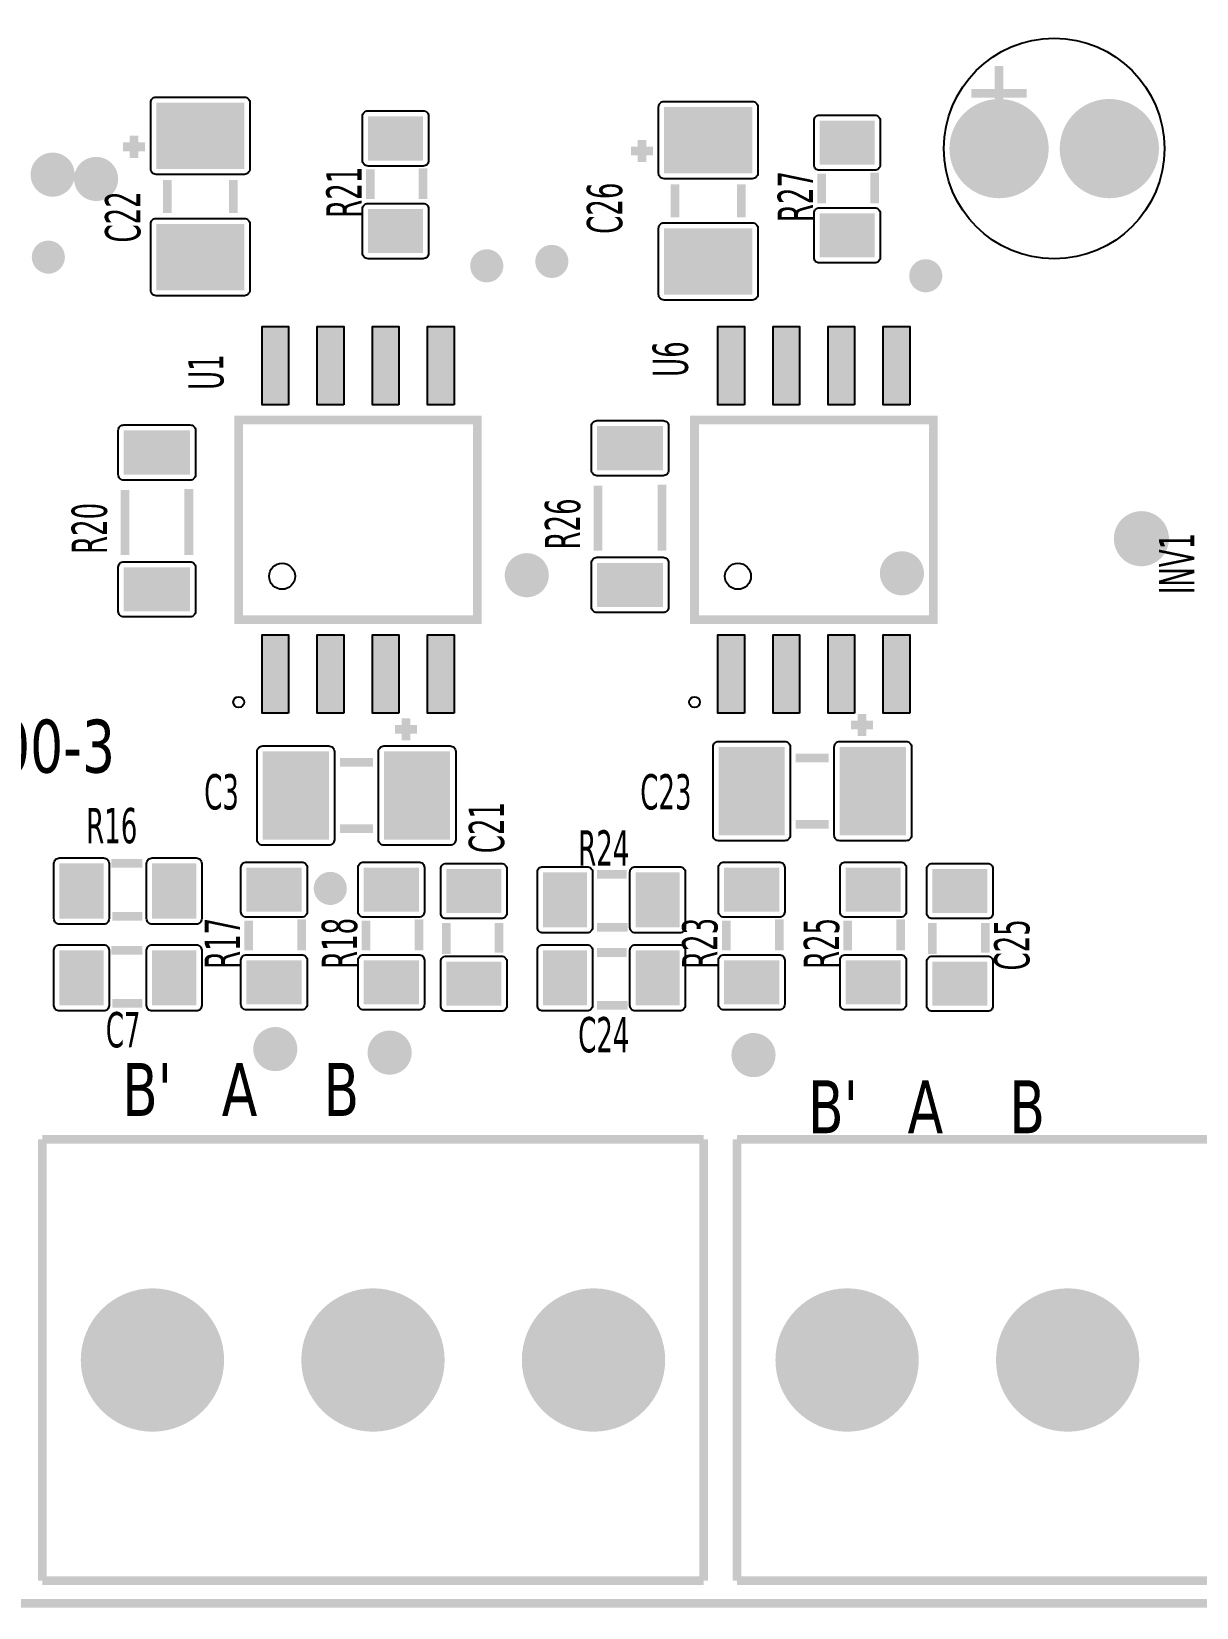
# Model space of a CAD drawing. Header units: millimetres. Extents: x 123.5 to 144.3, y 105.4 to 121.6.
# Drawn here: x 135.576 to 137.161, y 106.541 to 108.685 of the extents above; entities that cross this region are included whole.
import ezdxf

# ---------------------------------------------------------------- set-up
doc = ezdxf.new("R2010")
doc.units = ezdxf.units.MM
doc.layers.add('DESC', color=250, linetype='Continuous')
doc.styles.get("Standard").update_dxf_attribs({"font": 'tahoma.ttf'})

# ---------------------------------------------------------------- blocks, each defined once
blk = doc.blocks.new('RPAD')
blk.add_trace([(-0.5, -0.5), (-0.5, 0.5), (0.5, -0.5), (0.5, 0.5)])
blk = doc.blocks.new('EPAD')
at = {"const_width": 0.5}
blk.add_lwpolyline([(-0.25, 0, 1), (0.25, 0, 1)], format="xyb", close=True, dxfattribs=at)
blk = doc.blocks.new('psocboardV2')
at = {"const_width": 0.00787}
for points in [[(113.3921, 109.2416), (120.0378, 109.2416), (120.0378, 112.3558), (113.3921, 112.3558), (113.3921, 109.2416)], [(113.3921, 109.2416), (120.0378, 109.2416), (120.0378, 112.3558), (113.3921, 112.3558), (113.3921, 109.2416)], [(113.3921, 109.2416), (120.0378, 109.2416), (120.0378, 112.3558), (113.3921, 112.3558), (113.3921, 109.2416)], [(119.2937, 110.6355), (119.2937, 110.5855)], [(119.2937, 110.6355), (119.2937, 110.5855)], [(119.2937, 110.6355), (119.2937, 110.5855)], [(119.2687, 110.6105), (119.3187, 110.6105)], [(119.2687, 110.6105), (119.3187, 110.6105)], [(119.2687, 110.6105), (119.3187, 110.6105)], [(118.5093, 110.5521), (118.5093, 110.5721)], [(118.5093, 110.5521), (118.5093, 110.5721)], [(118.5093, 110.5521), (118.5093, 110.5721)], [(118.9699, 110.5482), (118.9699, 110.5682)], [(118.9699, 110.5482), (118.9699, 110.5682)], [(118.9699, 110.5482), (118.9699, 110.5682)], [(118.4993, 110.5621), (118.5193, 110.5621)], [(118.4993, 110.5621), (118.5193, 110.5621)], [(118.4993, 110.5621), (118.5193, 110.5621)], [(118.9599, 110.5582), (118.9799, 110.5582)], [(118.9599, 110.5582), (118.9799, 110.5582)], [(118.9599, 110.5582), (118.9799, 110.5582)], [(118.7234, 110.5147), (118.7234, 110.5417)], [(118.7234, 110.5147), (118.7234, 110.5417)], [(118.7234, 110.5147), (118.7234, 110.5417)], [(118.7714, 110.5147), (118.7714, 110.5427)], [(118.7714, 110.5147), (118.7714, 110.5427)], [(118.7714, 110.5147), (118.7714, 110.5427)], [(118.5393, 110.5021), (118.5393, 110.5321)], [(118.5393, 110.5021), (118.5393, 110.5321)], [(118.5393, 110.5021), (118.5393, 110.5321)], [(118.5993, 110.5021), (118.5993, 110.5321)], [(118.5993, 110.5021), (118.5993, 110.5321)], [(118.5993, 110.5021), (118.5993, 110.5321)], [(118.9999, 110.4982), (118.9999, 110.5282)], [(118.9999, 110.4982), (118.9999, 110.5282)], [(118.9999, 110.4982), (118.9999, 110.5282)], [(119.0599, 110.4982), (119.0599, 110.5282)], [(119.0599, 110.4982), (119.0599, 110.5282)], [(119.0599, 110.4982), (119.0599, 110.5282)], [(119.1329, 110.5108), (119.1329, 110.5378)], [(119.1329, 110.5108), (119.1329, 110.5378)], [(119.1329, 110.5108), (119.1329, 110.5378)], [(119.1809, 110.5108), (119.1809, 110.5388)], [(119.1809, 110.5108), (119.1809, 110.5388)], [(119.1809, 110.5108), (119.1809, 110.5388)], [(118.8206, 110.1334), (118.8206, 110.3145), (118.6041, 110.3145), (118.6041, 110.1334), (118.8206, 110.1334)], [(118.8206, 110.1334), (118.8206, 110.3145), (118.6041, 110.3145), (118.6041, 110.1334), (118.8206, 110.1334)], [(118.8206, 110.1334), (118.8206, 110.3145), (118.6041, 110.3145), (118.6041, 110.1334), (118.8206, 110.1334)], [(119.234, 110.1334), (119.234, 110.3145), (119.0175, 110.3145), (119.0175, 110.1334), (119.234, 110.1334)], [(119.234, 110.1334), (119.234, 110.3145), (119.0175, 110.3145), (119.0175, 110.1334), (119.234, 110.1334)], [(119.234, 110.1334), (119.234, 110.3145), (119.0175, 110.3145), (119.0175, 110.1334), (119.234, 110.1334)], [(118.93, 110.2549), (118.93, 110.1959)], [(118.93, 110.2549), (118.93, 110.1959)], [(118.93, 110.2549), (118.93, 110.1959)], [(118.988, 110.2559), (118.988, 110.1959)], [(118.988, 110.2559), (118.988, 110.1959)], [(118.988, 110.2559), (118.988, 110.1959)], [(118.5009, 110.2509), (118.5009, 110.1919)], [(118.5009, 110.2509), (118.5009, 110.1919)], [(118.5009, 110.2509), (118.5009, 110.1919)], [(118.5589, 110.2519), (118.5589, 110.1919)], [(118.5589, 110.2519), (118.5589, 110.1919)], [(118.5589, 110.2519), (118.5589, 110.1919)], [(118.7559, 110.0439), (118.7559, 110.0239)], [(118.7559, 110.0439), (118.7559, 110.0239)], [(118.7559, 110.0439), (118.7559, 110.0239)], [(119.1693, 110.0479), (119.1693, 110.0279)], [(119.1693, 110.0479), (119.1693, 110.0279)], [(119.1693, 110.0479), (119.1693, 110.0279)], [(118.7459, 110.0339), (118.7659, 110.0339)], [(118.7459, 110.0339), (118.7659, 110.0339)], [(118.7459, 110.0339), (118.7659, 110.0339)], [(119.1593, 110.0379), (119.1793, 110.0379)], [(119.1593, 110.0379), (119.1793, 110.0379)], [(119.1593, 110.0379), (119.1793, 110.0379)], [(118.6959, 110.0039), (118.7259, 110.0039)], [(118.6959, 110.0039), (118.7259, 110.0039)], [(118.6959, 110.0039), (118.7259, 110.0039)], [(119.1093, 110.0079), (119.1393, 110.0079)], [(119.1093, 110.0079), (119.1393, 110.0079)], [(119.1093, 110.0079), (119.1393, 110.0079)], [(118.6959, 109.9439), (118.7259, 109.9439)], [(118.6959, 109.9439), (118.7259, 109.9439)], [(118.6959, 109.9439), (118.7259, 109.9439)], [(119.1093, 109.9479), (119.1393, 109.9479)], [(119.1093, 109.9479), (119.1393, 109.9479)], [(119.1093, 109.9479), (119.1393, 109.9479)], [(118.5166, 109.9123), (118.4886, 109.9123)], [(118.5166, 109.9123), (118.4886, 109.9123)], [(118.5166, 109.9123), (118.4886, 109.9123)], [(118.929, 109.9024), (118.956, 109.9024)], [(118.929, 109.9024), (118.956, 109.9024)], [(118.929, 109.9024), (118.956, 109.9024)], [(118.5166, 109.8643), (118.4896, 109.8643)], [(118.5166, 109.8643), (118.4896, 109.8643)], [(118.5166, 109.8643), (118.4896, 109.8643)], [(118.6132, 109.8336), (118.6132, 109.8606)], [(118.6132, 109.8336), (118.6132, 109.8606)], [(118.6132, 109.8336), (118.6132, 109.8606)], [(118.6612, 109.8336), (118.6612, 109.8616)], [(118.6612, 109.8336), (118.6612, 109.8616)], [(118.6612, 109.8336), (118.6612, 109.8616)], [(118.7195, 109.8336), (118.7195, 109.8606)], [(118.7195, 109.8336), (118.7195, 109.8606)], [(118.7195, 109.8336), (118.7195, 109.8606)], [(118.7675, 109.8336), (118.7675, 109.8616)], [(118.7675, 109.8336), (118.7675, 109.8616)], [(118.7675, 109.8336), (118.7675, 109.8616)], [(118.7923, 109.8583), (118.7923, 109.8303)], [(118.7923, 109.8583), (118.7923, 109.8303)], [(118.7923, 109.8583), (118.7923, 109.8303)], [(118.8403, 109.8583), (118.8403, 109.8313)], [(118.8403, 109.8583), (118.8403, 109.8313)], [(118.8403, 109.8583), (118.8403, 109.8313)], [(118.929, 109.8544), (118.957, 109.8544)], [(118.929, 109.8544), (118.957, 109.8544)], [(118.929, 109.8544), (118.957, 109.8544)], [(119.0463, 109.8336), (119.0463, 109.8606)], [(119.0463, 109.8336), (119.0463, 109.8606)], [(119.0463, 109.8336), (119.0463, 109.8606)], [(119.0943, 109.8336), (119.0943, 109.8616)], [(119.0943, 109.8336), (119.0943, 109.8616)], [(119.0943, 109.8336), (119.0943, 109.8616)], [(119.1565, 109.8336), (119.1565, 109.8606)], [(119.1565, 109.8336), (119.1565, 109.8606)], [(119.1565, 109.8336), (119.1565, 109.8606)], [(119.2045, 109.8336), (119.2045, 109.8616)], [(119.2045, 109.8336), (119.2045, 109.8616)], [(119.2045, 109.8336), (119.2045, 109.8616)], [(119.2332, 109.8583), (119.2332, 109.8303)], [(119.2332, 109.8583), (119.2332, 109.8303)], [(119.2332, 109.8583), (119.2332, 109.8303)], [(119.2812, 109.8583), (119.2812, 109.8313)], [(119.2812, 109.8583), (119.2812, 109.8313)], [(119.2812, 109.8583), (119.2812, 109.8313)], [(118.5166, 109.8336), (118.4886, 109.8336)], [(118.5166, 109.8336), (118.4886, 109.8336)], [(118.5166, 109.8336), (118.4886, 109.8336)], [(118.929, 109.8316), (118.956, 109.8316)], [(118.929, 109.8316), (118.956, 109.8316)], [(118.929, 109.8316), (118.956, 109.8316)], [(118.5166, 109.7856), (118.4896, 109.7856)], [(118.5166, 109.7856), (118.4896, 109.7856)], [(118.5166, 109.7856), (118.4896, 109.7856)], [(118.929, 109.7836), (118.957, 109.7836)], [(118.929, 109.7836), (118.957, 109.7836)], [(118.929, 109.7836), (118.957, 109.7836)], [(118.4259, 109.6621), (118.4259, 109.2621)], [(119.0259, 109.6621), (118.4259, 109.6621)], [(118.4259, 109.6621), (118.4259, 109.2621)], [(119.0259, 109.6621), (118.4259, 109.6621)], [(118.4259, 109.6621), (118.4259, 109.2621)], [(119.0259, 109.6621), (118.4259, 109.6621)], [(119.0259, 109.6621), (119.0259, 109.2621)], [(119.0259, 109.6621), (119.0259, 109.2621)], [(119.0259, 109.6621), (119.0259, 109.2621)], [(119.0559, 109.6621), (119.0559, 109.2621)], [(119.6559, 109.6621), (119.0559, 109.6621)], [(119.0559, 109.6621), (119.0559, 109.2621)], [(119.6559, 109.6621), (119.0559, 109.6621)], [(119.0559, 109.6621), (119.0559, 109.2621)], [(119.6559, 109.6621), (119.0559, 109.6621)], [(118.4259, 109.2621), (119.0259, 109.2621)], [(118.4259, 109.2621), (119.0259, 109.2621)], [(118.4259, 109.2621), (119.0259, 109.2621)], [(119.0559, 109.2621), (119.6559, 109.2621)], [(119.0559, 109.2621), (119.6559, 109.2621)], [(119.0559, 109.2621), (119.6559, 109.2621)]]:
    blk.add_lwpolyline(points, dxfattribs=at)
for points in [[(118.5243, 110.5421), (118.5243, 110.6021), (118.5244, 110.6031), (118.5246, 110.6041), (118.5251, 110.6049), (118.5257, 110.6057), (118.5264, 110.6063), (118.5273, 110.6067), (118.5282, 110.607), (118.5293, 110.6071), (118.6093, 110.6071), (118.6103, 110.607), (118.6112, 110.6067), (118.6121, 110.6063), (118.6128, 110.6057), (118.6134, 110.6049), (118.6139, 110.6041), (118.6142, 110.6031), (118.6143, 110.6021), (118.6143, 110.5421), (118.6142, 110.5411), (118.6139, 110.5401), (118.6134, 110.5393), (118.6128, 110.5386), (118.6121, 110.5379), (118.6112, 110.5375), (118.6103, 110.5372), (118.6093, 110.5371), (118.5293, 110.5371), (118.5282, 110.5372), (118.5273, 110.5375), (118.5264, 110.5379), (118.5257, 110.5386), (118.5251, 110.5393), (118.5246, 110.5401), (118.5244, 110.5411), (118.5243, 110.5421)], [(118.9849, 110.5382), (118.9849, 110.5982), (118.985, 110.5992), (118.9853, 110.6001), (118.9857, 110.601), (118.9863, 110.6017), (118.9871, 110.6023), (118.9879, 110.6028), (118.9889, 110.6031), (118.9899, 110.6032), (119.0699, 110.6032), (119.0709, 110.6031), (119.0718, 110.6028), (119.0727, 110.6023), (119.0734, 110.6017), (119.074, 110.601), (119.0745, 110.6001), (119.0748, 110.5992), (119.0749, 110.5982), (119.0749, 110.5382), (119.0748, 110.5371), (119.0745, 110.5362), (119.074, 110.5354), (119.0734, 110.5346), (119.0727, 110.534), (119.0718, 110.5336), (119.0709, 110.5333), (119.0699, 110.5332), (118.9899, 110.5332), (118.9889, 110.5333), (118.9879, 110.5336), (118.9871, 110.534), (118.9863, 110.5346), (118.9857, 110.5354), (118.9853, 110.5362), (118.985, 110.5371), (118.9849, 110.5382)], [(118.7164, 110.5497), (118.7164, 110.5897), (118.7165, 110.5908), (118.7168, 110.5917), (118.7173, 110.5925), (118.7179, 110.5933), (118.7186, 110.5939), (118.7194, 110.5943), (118.7204, 110.5946), (118.7214, 110.5947), (118.7714, 110.5947), (118.7724, 110.5946), (118.7734, 110.5943), (118.7742, 110.5939), (118.775, 110.5933), (118.7756, 110.5925), (118.776, 110.5917), (118.7763, 110.5908), (118.7764, 110.5897), (118.7764, 110.5497), (118.7763, 110.5487), (118.776, 110.5478), (118.7756, 110.5469), (118.775, 110.5462), (118.7742, 110.5456), (118.7734, 110.5451), (118.7724, 110.5448), (118.7714, 110.5447), (118.7214, 110.5447), (118.7204, 110.5448), (118.7194, 110.5451), (118.7186, 110.5456), (118.7179, 110.5462), (118.7173, 110.5469), (118.7168, 110.5478), (118.7165, 110.5487), (118.7164, 110.5497)], [(119.1259, 110.5458), (119.1259, 110.5858), (119.126, 110.5868), (119.1263, 110.5878), (119.1267, 110.5886), (119.1273, 110.5893), (119.128, 110.59), (119.1289, 110.5904), (119.1298, 110.5907), (119.1309, 110.5908), (119.1809, 110.5908), (119.1819, 110.5907), (119.1828, 110.5904), (119.1837, 110.59), (119.1844, 110.5893), (119.185, 110.5886), (119.1855, 110.5878), (119.1858, 110.5868), (119.1859, 110.5858), (119.1859, 110.5458), (119.1858, 110.5448), (119.1855, 110.5438), (119.185, 110.543), (119.1844, 110.5422), (119.1837, 110.5416), (119.1828, 110.5412), (119.1819, 110.5409), (119.1809, 110.5408), (119.1309, 110.5408), (119.1298, 110.5409), (119.1289, 110.5412), (119.128, 110.5416), (119.1273, 110.5422), (119.1267, 110.543), (119.1263, 110.5438), (119.126, 110.5448), (119.1259, 110.5458)], [(118.7164, 110.4657), (118.7164, 110.5057), (118.7165, 110.5068), (118.7168, 110.5077), (118.7173, 110.5085), (118.7179, 110.5093), (118.7186, 110.5099), (118.7194, 110.5103), (118.7204, 110.5106), (118.7214, 110.5107), (118.7714, 110.5107), (118.7724, 110.5106), (118.7734, 110.5103), (118.7742, 110.5099), (118.775, 110.5093), (118.7756, 110.5085), (118.776, 110.5077), (118.7763, 110.5068), (118.7764, 110.5057), (118.7764, 110.4657), (118.7763, 110.4647), (118.776, 110.4638), (118.7756, 110.4629), (118.775, 110.4622), (118.7742, 110.4616), (118.7734, 110.4611), (118.7724, 110.4608), (118.7714, 110.4607), (118.7214, 110.4607), (118.7204, 110.4608), (118.7194, 110.4611), (118.7186, 110.4616), (118.7179, 110.4622), (118.7173, 110.4629), (118.7168, 110.4638), (118.7165, 110.4647), (118.7164, 110.4657)], [(119.1259, 110.4618), (119.1259, 110.5018), (119.126, 110.5028), (119.1263, 110.5038), (119.1267, 110.5046), (119.1273, 110.5053), (119.128, 110.506), (119.1289, 110.5064), (119.1298, 110.5067), (119.1309, 110.5068), (119.1809, 110.5068), (119.1819, 110.5067), (119.1828, 110.5064), (119.1837, 110.506), (119.1844, 110.5053), (119.185, 110.5046), (119.1855, 110.5038), (119.1858, 110.5028), (119.1859, 110.5018), (119.1859, 110.4618), (119.1858, 110.4608), (119.1855, 110.4598), (119.185, 110.459), (119.1844, 110.4582), (119.1837, 110.4576), (119.1828, 110.4572), (119.1819, 110.4569), (119.1809, 110.4568), (119.1309, 110.4568), (119.1298, 110.4569), (119.1289, 110.4572), (119.128, 110.4576), (119.1273, 110.4582), (119.1267, 110.459), (119.1263, 110.4598), (119.126, 110.4608), (119.1259, 110.4618)], [(118.5243, 110.4321), (118.5243, 110.4921), (118.5244, 110.4931), (118.5246, 110.4941), (118.5251, 110.4949), (118.5257, 110.4957), (118.5264, 110.4963), (118.5273, 110.4967), (118.5282, 110.497), (118.5293, 110.4971), (118.6093, 110.4971), (118.6103, 110.497), (118.6112, 110.4967), (118.6121, 110.4963), (118.6128, 110.4957), (118.6134, 110.4949), (118.6139, 110.4941), (118.6142, 110.4931), (118.6143, 110.4921), (118.6143, 110.4321), (118.6142, 110.4311), (118.6139, 110.4301), (118.6134, 110.4293), (118.6128, 110.4286), (118.6121, 110.4279), (118.6112, 110.4275), (118.6103, 110.4272), (118.6093, 110.4271), (118.5293, 110.4271), (118.5282, 110.4272), (118.5273, 110.4275), (118.5264, 110.4279), (118.5257, 110.4286), (118.5251, 110.4293), (118.5246, 110.4301), (118.5244, 110.4311), (118.5243, 110.4321)], [(118.9849, 110.4282), (118.9849, 110.4882), (118.985, 110.4892), (118.9853, 110.4901), (118.9857, 110.491), (118.9863, 110.4917), (118.9871, 110.4923), (118.9879, 110.4928), (118.9889, 110.4931), (118.9899, 110.4932), (119.0699, 110.4932), (119.0709, 110.4931), (119.0718, 110.4928), (119.0727, 110.4923), (119.0734, 110.4917), (119.074, 110.491), (119.0745, 110.4901), (119.0748, 110.4892), (119.0749, 110.4882), (119.0749, 110.4282), (119.0748, 110.4271), (119.0745, 110.4262), (119.074, 110.4254), (119.0734, 110.4246), (119.0727, 110.424), (119.0718, 110.4236), (119.0709, 110.4233), (119.0699, 110.4232), (118.9899, 110.4232), (118.9889, 110.4233), (118.9879, 110.4236), (118.9871, 110.424), (118.9863, 110.4246), (118.9857, 110.4254), (118.9853, 110.4262), (118.985, 110.4271), (118.9849, 110.4282)], [(118.6494, 110.3282), (118.6254, 110.3282), (118.6254, 110.3992), (118.6494, 110.3992), (118.6494, 110.3282)], [(118.6994, 110.3282), (118.6754, 110.3282), (118.6754, 110.3992), (118.6994, 110.3992), (118.6994, 110.3282)], [(118.7494, 110.3282), (118.7254, 110.3282), (118.7254, 110.3992), (118.7494, 110.3992), (118.7494, 110.3282)], [(118.7994, 110.3282), (118.7754, 110.3282), (118.7754, 110.3992), (118.7994, 110.3992), (118.7994, 110.3282)], [(119.0627, 110.3282), (119.0387, 110.3282), (119.0387, 110.3992), (119.0627, 110.3992), (119.0627, 110.3282)], [(119.1127, 110.3282), (119.0887, 110.3282), (119.0887, 110.3992), (119.1127, 110.3992), (119.1127, 110.3282)], [(119.1627, 110.3282), (119.1387, 110.3282), (119.1387, 110.3992), (119.1627, 110.3992), (119.1627, 110.3282)], [(119.2127, 110.3282), (119.1887, 110.3282), (119.1887, 110.3992), (119.2127, 110.3992), (119.2127, 110.3282)], [(118.5649, 110.3049), (118.5649, 110.2649), (118.5648, 110.2639), (118.5645, 110.263), (118.564, 110.2621), (118.5634, 110.2614), (118.5627, 110.2608), (118.5618, 110.2603), (118.5609, 110.26), (118.5599, 110.2599), (118.4999, 110.2599), (118.4989, 110.26), (118.4979, 110.2603), (118.4971, 110.2608), (118.4963, 110.2614), (118.4957, 110.2621), (118.4953, 110.263), (118.495, 110.2639), (118.4949, 110.2649), (118.4949, 110.3049), (118.495, 110.306), (118.4953, 110.3069), (118.4957, 110.3078), (118.4963, 110.3085), (118.4971, 110.3091), (118.4979, 110.3096), (118.4989, 110.3098), (118.4999, 110.3099), (118.5599, 110.3099), (118.5609, 110.3098), (118.5618, 110.3096), (118.5627, 110.3091), (118.5634, 110.3085), (118.564, 110.3078), (118.5645, 110.3069), (118.5648, 110.306), (118.5649, 110.3049)], [(118.994, 110.3089), (118.994, 110.2689), (118.9939, 110.2679), (118.9936, 110.2669), (118.9932, 110.2661), (118.9926, 110.2653), (118.9918, 110.2647), (118.991, 110.2643), (118.99, 110.264), (118.989, 110.2639), (118.929, 110.2639), (118.928, 110.264), (118.927, 110.2643), (118.9262, 110.2647), (118.9255, 110.2653), (118.9249, 110.2661), (118.9244, 110.2669), (118.9241, 110.2679), (118.924, 110.2689), (118.924, 110.3089), (118.9241, 110.3099), (118.9244, 110.3108), (118.9249, 110.3117), (118.9255, 110.3124), (118.9262, 110.313), (118.927, 110.3135), (118.928, 110.3138), (118.929, 110.3139), (118.989, 110.3139), (118.99, 110.3138), (118.991, 110.3135), (118.9918, 110.313), (118.9926, 110.3124), (118.9932, 110.3117), (118.9936, 110.3108), (118.9939, 110.3099), (118.994, 110.3089)], [(118.5649, 110.1809), (118.5649, 110.1409), (118.5648, 110.1399), (118.5645, 110.139), (118.564, 110.1381), (118.5634, 110.1374), (118.5627, 110.1368), (118.5618, 110.1363), (118.5609, 110.136), (118.5599, 110.1359), (118.4999, 110.1359), (118.4989, 110.136), (118.4979, 110.1363), (118.4971, 110.1368), (118.4963, 110.1374), (118.4957, 110.1381), (118.4953, 110.139), (118.495, 110.1399), (118.4949, 110.1409), (118.4949, 110.1809), (118.495, 110.182), (118.4953, 110.1829), (118.4957, 110.1838), (118.4963, 110.1845), (118.4971, 110.1851), (118.4979, 110.1856), (118.4989, 110.1858), (118.4999, 110.1859), (118.5599, 110.1859), (118.5609, 110.1858), (118.5618, 110.1856), (118.5627, 110.1851), (118.5634, 110.1845), (118.564, 110.1838), (118.5645, 110.1829), (118.5648, 110.182), (118.5649, 110.1809)], [(118.994, 110.1849), (118.994, 110.1449), (118.9939, 110.1439), (118.9936, 110.1429), (118.9932, 110.1421), (118.9926, 110.1413), (118.9918, 110.1407), (118.991, 110.1403), (118.99, 110.14), (118.989, 110.1399), (118.929, 110.1399), (118.928, 110.14), (118.927, 110.1403), (118.9262, 110.1407), (118.9255, 110.1413), (118.9249, 110.1421), (118.9244, 110.1429), (118.9241, 110.1439), (118.924, 110.1449), (118.924, 110.1849), (118.9241, 110.1859), (118.9244, 110.1868), (118.9249, 110.1877), (118.9255, 110.1884), (118.9262, 110.189), (118.927, 110.1895), (118.928, 110.1898), (118.929, 110.1899), (118.989, 110.1899), (118.99, 110.1898), (118.991, 110.1895), (118.9918, 110.189), (118.9926, 110.1884), (118.9932, 110.1877), (118.9936, 110.1868), (118.9939, 110.1859), (118.994, 110.1849)], [(118.6494, 110.0487), (118.6254, 110.0487), (118.6254, 110.1197), (118.6494, 110.1197), (118.6494, 110.0487)], [(118.6994, 110.0487), (118.6754, 110.0487), (118.6754, 110.1197), (118.6994, 110.1197), (118.6994, 110.0487)], [(118.7494, 110.0487), (118.7254, 110.0487), (118.7254, 110.1197), (118.7494, 110.1197), (118.7494, 110.0487)], [(118.7994, 110.0487), (118.7754, 110.0487), (118.7754, 110.1197), (118.7994, 110.1197), (118.7994, 110.0487)], [(119.0627, 110.0487), (119.0387, 110.0487), (119.0387, 110.1197), (119.0627, 110.1197), (119.0627, 110.0487)], [(119.1127, 110.0487), (119.0887, 110.0487), (119.0887, 110.1197), (119.1127, 110.1197), (119.1127, 110.0487)], [(119.1627, 110.0487), (119.1387, 110.0487), (119.1387, 110.1197), (119.1627, 110.1197), (119.1627, 110.0487)], [(119.2127, 110.0487), (119.1887, 110.0487), (119.1887, 110.1197), (119.2127, 110.1197), (119.2127, 110.0487)], [(118.6259, 110.0189), (118.6859, 110.0189), (118.6869, 110.0188), (118.6878, 110.0185), (118.6887, 110.0181), (118.6894, 110.0175), (118.69, 110.0167), (118.6905, 110.0159), (118.6908, 110.0149), (118.6909, 110.0139), (118.6909, 109.9339), (118.6908, 109.9329), (118.6905, 109.932), (118.69, 109.9311), (118.6894, 109.9304), (118.6887, 109.9298), (118.6878, 109.9293), (118.6869, 109.929), (118.6859, 109.9289), (118.6259, 109.9289), (118.6248, 109.929), (118.6239, 109.9293), (118.623, 109.9298), (118.6223, 109.9304), (118.6217, 109.9311), (118.6213, 109.932), (118.621, 109.9329), (118.6209, 109.9339), (118.6209, 110.0139), (118.621, 110.0149), (118.6213, 110.0159), (118.6217, 110.0167), (118.6223, 110.0175), (118.623, 110.0181), (118.6239, 110.0185), (118.6248, 110.0188), (118.6259, 110.0189)], [(118.7359, 110.0189), (118.7959, 110.0189), (118.7969, 110.0188), (118.7978, 110.0185), (118.7987, 110.0181), (118.7994, 110.0175), (118.8, 110.0167), (118.8005, 110.0159), (118.8008, 110.0149), (118.8009, 110.0139), (118.8009, 109.9339), (118.8008, 109.9329), (118.8005, 109.932), (118.8, 109.9311), (118.7994, 109.9304), (118.7987, 109.9298), (118.7978, 109.9293), (118.7969, 109.929), (118.7959, 109.9289), (118.7359, 109.9289), (118.7348, 109.929), (118.7339, 109.9293), (118.733, 109.9298), (118.7323, 109.9304), (118.7317, 109.9311), (118.7313, 109.932), (118.731, 109.9329), (118.7309, 109.9339), (118.7309, 110.0139), (118.731, 110.0149), (118.7313, 110.0159), (118.7317, 110.0167), (118.7323, 110.0175), (118.733, 110.0181), (118.7339, 110.0185), (118.7348, 110.0188), (118.7359, 110.0189)], [(119.0393, 110.0229), (119.0993, 110.0229), (119.1003, 110.0228), (119.1012, 110.0225), (119.1021, 110.022), (119.1028, 110.0214), (119.1034, 110.0207), (119.1039, 110.0198), (119.1042, 110.0189), (119.1043, 110.0179), (119.1043, 109.9379), (119.1042, 109.9368), (119.1039, 109.9359), (119.1034, 109.935), (119.1028, 109.9343), (119.1021, 109.9337), (119.1012, 109.9332), (119.1003, 109.933), (119.0993, 109.9329), (119.0393, 109.9329), (119.0382, 109.933), (119.0373, 109.9332), (119.0364, 109.9337), (119.0357, 109.9343), (119.0351, 109.935), (119.0346, 109.9359), (119.0344, 109.9368), (119.0343, 109.9379), (119.0343, 110.0179), (119.0344, 110.0189), (119.0346, 110.0198), (119.0351, 110.0207), (119.0357, 110.0214), (119.0364, 110.022), (119.0373, 110.0225), (119.0382, 110.0228), (119.0393, 110.0229)], [(119.1493, 110.0229), (119.2093, 110.0229), (119.2103, 110.0228), (119.2112, 110.0225), (119.2121, 110.022), (119.2128, 110.0214), (119.2134, 110.0207), (119.2139, 110.0198), (119.2142, 110.0189), (119.2143, 110.0179), (119.2143, 109.9379), (119.2142, 109.9368), (119.2139, 109.9359), (119.2134, 109.935), (119.2128, 109.9343), (119.2121, 109.9337), (119.2112, 109.9332), (119.2103, 109.933), (119.2093, 109.9329), (119.1493, 109.9329), (119.1482, 109.933), (119.1473, 109.9332), (119.1464, 109.9337), (119.1457, 109.9343), (119.1451, 109.935), (119.1446, 109.9359), (119.1444, 109.9368), (119.1443, 109.9379), (119.1443, 110.0179), (119.1444, 110.0189), (119.1446, 110.0198), (119.1451, 110.0207), (119.1457, 110.0214), (119.1464, 110.022), (119.1473, 110.0225), (119.1482, 110.0228), (119.1493, 110.0229)], [(118.4816, 109.8573), (118.4416, 109.8573), (118.4406, 109.8574), (118.4397, 109.8577), (118.4388, 109.8581), (118.4381, 109.8587), (118.4375, 109.8595), (118.437, 109.8603), (118.4367, 109.8613), (118.4366, 109.8623), (118.4366, 109.9123), (118.4367, 109.9133), (118.437, 109.9143), (118.4375, 109.9151), (118.4381, 109.9159), (118.4388, 109.9165), (118.4397, 109.9169), (118.4406, 109.9172), (118.4416, 109.9173), (118.4816, 109.9173), (118.4827, 109.9172), (118.4836, 109.9169), (118.4844, 109.9165), (118.4852, 109.9159), (118.4858, 109.9151), (118.4862, 109.9143), (118.4865, 109.9133), (118.4866, 109.9123), (118.4866, 109.8623), (118.4865, 109.8613), (118.4862, 109.8603), (118.4858, 109.8595), (118.4852, 109.8587), (118.4844, 109.8581), (118.4836, 109.8577), (118.4827, 109.8574), (118.4816, 109.8573)], [(118.5656, 109.8573), (118.5256, 109.8573), (118.5246, 109.8574), (118.5237, 109.8577), (118.5228, 109.8581), (118.5221, 109.8587), (118.5215, 109.8595), (118.521, 109.8603), (118.5207, 109.8613), (118.5206, 109.8623), (118.5206, 109.9123), (118.5207, 109.9133), (118.521, 109.9143), (118.5215, 109.9151), (118.5221, 109.9159), (118.5228, 109.9165), (118.5237, 109.9169), (118.5246, 109.9172), (118.5256, 109.9173), (118.5656, 109.9173), (118.5667, 109.9172), (118.5676, 109.9169), (118.5684, 109.9165), (118.5692, 109.9159), (118.5698, 109.9151), (118.5702, 109.9143), (118.5705, 109.9133), (118.5706, 109.9123), (118.5706, 109.8623), (118.5705, 109.8613), (118.5702, 109.8603), (118.5698, 109.8595), (118.5692, 109.8587), (118.5684, 109.8581), (118.5676, 109.8577), (118.5667, 109.8574), (118.5656, 109.8573)], [(118.6062, 109.8686), (118.6062, 109.9086), (118.6063, 109.9096), (118.6066, 109.9106), (118.607, 109.9114), (118.6076, 109.9122), (118.6084, 109.9128), (118.6092, 109.9132), (118.6102, 109.9135), (118.6112, 109.9136), (118.6612, 109.9136), (118.6622, 109.9135), (118.6631, 109.9132), (118.664, 109.9128), (118.6647, 109.9122), (118.6653, 109.9114), (118.6658, 109.9106), (118.6661, 109.9096), (118.6662, 109.9086), (118.6662, 109.8686), (118.6661, 109.8676), (118.6658, 109.8667), (118.6653, 109.8658), (118.6647, 109.8651), (118.664, 109.8645), (118.6631, 109.864), (118.6622, 109.8637), (118.6612, 109.8636), (118.6112, 109.8636), (118.6102, 109.8637), (118.6092, 109.864), (118.6084, 109.8645), (118.6076, 109.8651), (118.607, 109.8658), (118.6066, 109.8667), (118.6063, 109.8676), (118.6062, 109.8686)], [(118.7125, 109.8686), (118.7125, 109.9086), (118.7126, 109.9096), (118.7129, 109.9106), (118.7133, 109.9114), (118.7139, 109.9122), (118.7147, 109.9128), (118.7155, 109.9132), (118.7165, 109.9135), (118.7175, 109.9136), (118.7675, 109.9136), (118.7685, 109.9135), (118.7694, 109.9132), (118.7703, 109.9128), (118.771, 109.9122), (118.7716, 109.9114), (118.7721, 109.9106), (118.7724, 109.9096), (118.7725, 109.9086), (118.7725, 109.8686), (118.7724, 109.8676), (118.7721, 109.8667), (118.7716, 109.8658), (118.771, 109.8651), (118.7703, 109.8645), (118.7694, 109.864), (118.7685, 109.8637), (118.7675, 109.8636), (118.7175, 109.8636), (118.7165, 109.8637), (118.7155, 109.864), (118.7147, 109.8645), (118.7139, 109.8651), (118.7133, 109.8658), (118.7129, 109.8667), (118.7126, 109.8676), (118.7125, 109.8686)], [(118.8473, 109.9073), (118.8473, 109.8673), (118.8472, 109.8663), (118.8469, 109.8653), (118.8464, 109.8645), (118.8458, 109.8637), (118.8451, 109.8631), (118.8443, 109.8627), (118.8433, 109.8624), (118.8423, 109.8623), (118.7923, 109.8623), (118.7913, 109.8624), (118.7903, 109.8627), (118.7895, 109.8631), (118.7887, 109.8637), (118.7881, 109.8645), (118.7877, 109.8653), (118.7874, 109.8663), (118.7873, 109.8673), (118.7873, 109.9073), (118.7874, 109.9083), (118.7877, 109.9093), (118.7881, 109.9101), (118.7887, 109.9109), (118.7895, 109.9115), (118.7903, 109.9119), (118.7913, 109.9122), (118.7923, 109.9123), (118.8423, 109.9123), (118.8433, 109.9122), (118.8443, 109.9119), (118.8451, 109.9115), (118.8458, 109.9109), (118.8464, 109.9101), (118.8469, 109.9093), (118.8472, 109.9083), (118.8473, 109.9073)], [(118.88, 109.9094), (118.92, 109.9094), (118.921, 109.9093), (118.9219, 109.909), (118.9228, 109.9086), (118.9235, 109.908), (118.9241, 109.9072), (118.9246, 109.9064), (118.9249, 109.9055), (118.925, 109.9044), (118.925, 109.8544), (118.9249, 109.8534), (118.9246, 109.8525), (118.9241, 109.8516), (118.9235, 109.8509), (118.9228, 109.8503), (118.9219, 109.8498), (118.921, 109.8495), (118.92, 109.8494), (118.88, 109.8494), (118.8789, 109.8495), (118.878, 109.8498), (118.8771, 109.8503), (118.8764, 109.8509), (118.8758, 109.8516), (118.8753, 109.8525), (118.8751, 109.8534), (118.875, 109.8544), (118.875, 109.9044), (118.8751, 109.9055), (118.8753, 109.9064), (118.8758, 109.9072), (118.8764, 109.908), (118.8771, 109.9086), (118.878, 109.909), (118.8789, 109.9093), (118.88, 109.9094)], [(118.964, 109.9094), (119.004, 109.9094), (119.005, 109.9093), (119.0059, 109.909), (119.0068, 109.9086), (119.0075, 109.908), (119.0081, 109.9072), (119.0086, 109.9064), (119.0089, 109.9055), (119.009, 109.9044), (119.009, 109.8544), (119.0089, 109.8534), (119.0086, 109.8525), (119.0081, 109.8516), (119.0075, 109.8509), (119.0068, 109.8503), (119.0059, 109.8498), (119.005, 109.8495), (119.004, 109.8494), (118.964, 109.8494), (118.9629, 109.8495), (118.962, 109.8498), (118.9611, 109.8503), (118.9604, 109.8509), (118.9598, 109.8516), (118.9593, 109.8525), (118.9591, 109.8534), (118.959, 109.8544), (118.959, 109.9044), (118.9591, 109.9055), (118.9593, 109.9064), (118.9598, 109.9072), (118.9604, 109.908), (118.9611, 109.9086), (118.962, 109.909), (118.9629, 109.9093), (118.964, 109.9094)], [(119.0393, 109.8686), (119.0393, 109.9086), (119.0394, 109.9096), (119.0396, 109.9106), (119.0401, 109.9114), (119.0407, 109.9122), (119.0414, 109.9128), (119.0423, 109.9132), (119.0432, 109.9135), (119.0443, 109.9136), (119.0943, 109.9136), (119.0953, 109.9135), (119.0962, 109.9132), (119.0971, 109.9128), (119.0978, 109.9122), (119.0984, 109.9114), (119.0989, 109.9106), (119.0992, 109.9096), (119.0993, 109.9086), (119.0993, 109.8686), (119.0992, 109.8676), (119.0989, 109.8667), (119.0984, 109.8658), (119.0978, 109.8651), (119.0971, 109.8645), (119.0962, 109.864), (119.0953, 109.8637), (119.0943, 109.8636), (119.0443, 109.8636), (119.0432, 109.8637), (119.0423, 109.864), (119.0414, 109.8645), (119.0407, 109.8651), (119.0401, 109.8658), (119.0396, 109.8667), (119.0394, 109.8676), (119.0393, 109.8686)], [(119.1495, 109.8686), (119.1495, 109.9086), (119.1496, 109.9096), (119.1499, 109.9106), (119.1503, 109.9114), (119.1509, 109.9122), (119.1517, 109.9128), (119.1525, 109.9132), (119.1535, 109.9135), (119.1545, 109.9136), (119.2045, 109.9136), (119.2055, 109.9135), (119.2065, 109.9132), (119.2073, 109.9128), (119.208, 109.9122), (119.2086, 109.9114), (119.2091, 109.9106), (119.2094, 109.9096), (119.2095, 109.9086), (119.2095, 109.8686), (119.2094, 109.8676), (119.2091, 109.8667), (119.2086, 109.8658), (119.208, 109.8651), (119.2073, 109.8645), (119.2065, 109.864), (119.2055, 109.8637), (119.2045, 109.8636), (119.1545, 109.8636), (119.1535, 109.8637), (119.1525, 109.864), (119.1517, 109.8645), (119.1509, 109.8651), (119.1503, 109.8658), (119.1499, 109.8667), (119.1496, 109.8676), (119.1495, 109.8686)], [(119.2882, 109.9073), (119.2882, 109.8673), (119.2881, 109.8663), (119.2878, 109.8653), (119.2874, 109.8645), (119.2868, 109.8637), (119.286, 109.8631), (119.2852, 109.8627), (119.2843, 109.8624), (119.2832, 109.8623), (119.2332, 109.8623), (119.2322, 109.8624), (119.2313, 109.8627), (119.2304, 109.8631), (119.2297, 109.8637), (119.2291, 109.8645), (119.2286, 109.8653), (119.2283, 109.8663), (119.2282, 109.8673), (119.2282, 109.9073), (119.2283, 109.9083), (119.2286, 109.9093), (119.2291, 109.9101), (119.2297, 109.9109), (119.2304, 109.9115), (119.2313, 109.9119), (119.2322, 109.9122), (119.2332, 109.9123), (119.2832, 109.9123), (119.2843, 109.9122), (119.2852, 109.9119), (119.286, 109.9115), (119.2868, 109.9109), (119.2874, 109.9101), (119.2878, 109.9093), (119.2881, 109.9083), (119.2882, 109.9073)], [(118.4816, 109.7786), (118.4416, 109.7786), (118.4406, 109.7787), (118.4397, 109.7789), (118.4388, 109.7794), (118.4381, 109.78), (118.4375, 109.7807), (118.437, 109.7816), (118.4367, 109.7825), (118.4366, 109.7836), (118.4366, 109.8336), (118.4367, 109.8346), (118.437, 109.8355), (118.4375, 109.8364), (118.4381, 109.8371), (118.4388, 109.8377), (118.4397, 109.8382), (118.4406, 109.8385), (118.4416, 109.8386), (118.4816, 109.8386), (118.4827, 109.8385), (118.4836, 109.8382), (118.4844, 109.8377), (118.4852, 109.8371), (118.4858, 109.8364), (118.4862, 109.8355), (118.4865, 109.8346), (118.4866, 109.8336), (118.4866, 109.7836), (118.4865, 109.7825), (118.4862, 109.7816), (118.4858, 109.7807), (118.4852, 109.78), (118.4844, 109.7794), (118.4836, 109.7789), (118.4827, 109.7787), (118.4816, 109.7786)], [(118.5656, 109.7786), (118.5256, 109.7786), (118.5246, 109.7787), (118.5237, 109.7789), (118.5228, 109.7794), (118.5221, 109.78), (118.5215, 109.7807), (118.521, 109.7816), (118.5207, 109.7825), (118.5206, 109.7836), (118.5206, 109.8336), (118.5207, 109.8346), (118.521, 109.8355), (118.5215, 109.8364), (118.5221, 109.8371), (118.5228, 109.8377), (118.5237, 109.8382), (118.5246, 109.8385), (118.5256, 109.8386), (118.5656, 109.8386), (118.5667, 109.8385), (118.5676, 109.8382), (118.5684, 109.8377), (118.5692, 109.8371), (118.5698, 109.8364), (118.5702, 109.8355), (118.5705, 109.8346), (118.5706, 109.8336), (118.5706, 109.7836), (118.5705, 109.7825), (118.5702, 109.7816), (118.5698, 109.7807), (118.5692, 109.78), (118.5684, 109.7794), (118.5676, 109.7789), (118.5667, 109.7787), (118.5656, 109.7786)], [(118.6062, 109.7846), (118.6062, 109.8246), (118.6063, 109.8256), (118.6066, 109.8266), (118.607, 109.8274), (118.6076, 109.8282), (118.6084, 109.8288), (118.6092, 109.8292), (118.6102, 109.8295), (118.6112, 109.8296), (118.6612, 109.8296), (118.6622, 109.8295), (118.6631, 109.8292), (118.664, 109.8288), (118.6647, 109.8282), (118.6653, 109.8274), (118.6658, 109.8266), (118.6661, 109.8256), (118.6662, 109.8246), (118.6662, 109.7846), (118.6661, 109.7836), (118.6658, 109.7827), (118.6653, 109.7818), (118.6647, 109.7811), (118.664, 109.7805), (118.6631, 109.78), (118.6622, 109.7797), (118.6612, 109.7796), (118.6112, 109.7796), (118.6102, 109.7797), (118.6092, 109.78), (118.6084, 109.7805), (118.6076, 109.7811), (118.607, 109.7818), (118.6066, 109.7827), (118.6063, 109.7836), (118.6062, 109.7846)], [(118.7125, 109.7846), (118.7125, 109.8246), (118.7126, 109.8256), (118.7129, 109.8266), (118.7133, 109.8274), (118.7139, 109.8282), (118.7147, 109.8288), (118.7155, 109.8292), (118.7165, 109.8295), (118.7175, 109.8296), (118.7675, 109.8296), (118.7685, 109.8295), (118.7694, 109.8292), (118.7703, 109.8288), (118.771, 109.8282), (118.7716, 109.8274), (118.7721, 109.8266), (118.7724, 109.8256), (118.7725, 109.8246), (118.7725, 109.7846), (118.7724, 109.7836), (118.7721, 109.7827), (118.7716, 109.7818), (118.771, 109.7811), (118.7703, 109.7805), (118.7694, 109.78), (118.7685, 109.7797), (118.7675, 109.7796), (118.7175, 109.7796), (118.7165, 109.7797), (118.7155, 109.78), (118.7147, 109.7805), (118.7139, 109.7811), (118.7133, 109.7818), (118.7129, 109.7827), (118.7126, 109.7836), (118.7125, 109.7846)], [(118.88, 109.8386), (118.92, 109.8386), (118.921, 109.8385), (118.9219, 109.8382), (118.9228, 109.8377), (118.9235, 109.8371), (118.9241, 109.8364), (118.9246, 109.8355), (118.9249, 109.8346), (118.925, 109.8336), (118.925, 109.7836), (118.9249, 109.7825), (118.9246, 109.7816), (118.9241, 109.7807), (118.9235, 109.78), (118.9228, 109.7794), (118.9219, 109.7789), (118.921, 109.7787), (118.92, 109.7786), (118.88, 109.7786), (118.8789, 109.7787), (118.878, 109.7789), (118.8771, 109.7794), (118.8764, 109.78), (118.8758, 109.7807), (118.8753, 109.7816), (118.8751, 109.7825), (118.875, 109.7836), (118.875, 109.8336), (118.8751, 109.8346), (118.8753, 109.8355), (118.8758, 109.8364), (118.8764, 109.8371), (118.8771, 109.8377), (118.878, 109.8382), (118.8789, 109.8385), (118.88, 109.8386)], [(118.964, 109.8386), (119.004, 109.8386), (119.005, 109.8385), (119.0059, 109.8382), (119.0068, 109.8377), (119.0075, 109.8371), (119.0081, 109.8364), (119.0086, 109.8355), (119.0089, 109.8346), (119.009, 109.8336), (119.009, 109.7836), (119.0089, 109.7825), (119.0086, 109.7816), (119.0081, 109.7807), (119.0075, 109.78), (119.0068, 109.7794), (119.0059, 109.7789), (119.005, 109.7787), (119.004, 109.7786), (118.964, 109.7786), (118.9629, 109.7787), (118.962, 109.7789), (118.9611, 109.7794), (118.9604, 109.78), (118.9598, 109.7807), (118.9593, 109.7816), (118.9591, 109.7825), (118.959, 109.7836), (118.959, 109.8336), (118.9591, 109.8346), (118.9593, 109.8355), (118.9598, 109.8364), (118.9604, 109.8371), (118.9611, 109.8377), (118.962, 109.8382), (118.9629, 109.8385), (118.964, 109.8386)], [(119.0393, 109.7846), (119.0393, 109.8246), (119.0394, 109.8256), (119.0396, 109.8266), (119.0401, 109.8274), (119.0407, 109.8282), (119.0414, 109.8288), (119.0423, 109.8292), (119.0432, 109.8295), (119.0443, 109.8296), (119.0943, 109.8296), (119.0953, 109.8295), (119.0962, 109.8292), (119.0971, 109.8288), (119.0978, 109.8282), (119.0984, 109.8274), (119.0989, 109.8266), (119.0992, 109.8256), (119.0993, 109.8246), (119.0993, 109.7846), (119.0992, 109.7836), (119.0989, 109.7827), (119.0984, 109.7818), (119.0978, 109.7811), (119.0971, 109.7805), (119.0962, 109.78), (119.0953, 109.7797), (119.0943, 109.7796), (119.0443, 109.7796), (119.0432, 109.7797), (119.0423, 109.78), (119.0414, 109.7805), (119.0407, 109.7811), (119.0401, 109.7818), (119.0396, 109.7827), (119.0394, 109.7836), (119.0393, 109.7846)], [(119.1495, 109.7846), (119.1495, 109.8246), (119.1496, 109.8256), (119.1499, 109.8266), (119.1503, 109.8274), (119.1509, 109.8282), (119.1517, 109.8288), (119.1525, 109.8292), (119.1535, 109.8295), (119.1545, 109.8296), (119.2045, 109.8296), (119.2055, 109.8295), (119.2065, 109.8292), (119.2073, 109.8288), (119.208, 109.8282), (119.2086, 109.8274), (119.2091, 109.8266), (119.2094, 109.8256), (119.2095, 109.8246), (119.2095, 109.7846), (119.2094, 109.7836), (119.2091, 109.7827), (119.2086, 109.7818), (119.208, 109.7811), (119.2073, 109.7805), (119.2065, 109.78), (119.2055, 109.7797), (119.2045, 109.7796), (119.1545, 109.7796), (119.1535, 109.7797), (119.1525, 109.78), (119.1517, 109.7805), (119.1509, 109.7811), (119.1503, 109.7818), (119.1499, 109.7827), (119.1496, 109.7836), (119.1495, 109.7846)], [(118.8473, 109.8233), (118.8473, 109.7833), (118.8472, 109.7823), (118.8469, 109.7813), (118.8464, 109.7805), (118.8458, 109.7797), (118.8451, 109.7791), (118.8443, 109.7787), (118.8433, 109.7784), (118.8423, 109.7783), (118.7923, 109.7783), (118.7913, 109.7784), (118.7903, 109.7787), (118.7895, 109.7791), (118.7887, 109.7797), (118.7881, 109.7805), (118.7877, 109.7813), (118.7874, 109.7823), (118.7873, 109.7833), (118.7873, 109.8233), (118.7874, 109.8243), (118.7877, 109.8253), (118.7881, 109.8261), (118.7887, 109.8269), (118.7895, 109.8275), (118.7903, 109.8279), (118.7913, 109.8282), (118.7923, 109.8283), (118.8423, 109.8283), (118.8433, 109.8282), (118.8443, 109.8279), (118.8451, 109.8275), (118.8458, 109.8269), (118.8464, 109.8261), (118.8469, 109.8253), (118.8472, 109.8243), (118.8473, 109.8233)], [(119.2882, 109.8233), (119.2882, 109.7833), (119.2881, 109.7823), (119.2878, 109.7813), (119.2874, 109.7805), (119.2868, 109.7797), (119.286, 109.7791), (119.2852, 109.7787), (119.2843, 109.7784), (119.2832, 109.7783), (119.2332, 109.7783), (119.2322, 109.7784), (119.2313, 109.7787), (119.2304, 109.7791), (119.2297, 109.7797), (119.2291, 109.7805), (119.2286, 109.7813), (119.2283, 109.7823), (119.2282, 109.7833), (119.2282, 109.8233), (119.2283, 109.8243), (119.2286, 109.8253), (119.2291, 109.8261), (119.2297, 109.8269), (119.2304, 109.8275), (119.2313, 109.8279), (119.2322, 109.8282), (119.2332, 109.8283), (119.2832, 109.8283), (119.2843, 109.8282), (119.2852, 109.8279), (119.286, 109.8275), (119.2868, 109.8269), (119.2874, 109.8261), (119.2878, 109.8253), (119.2881, 109.8243), (119.2882, 109.8233)]]:
    blk.add_lwpolyline(points, close=True)
for centre, radius in [((119.3437, 110.5605), 0.1), ((119.3437, 110.5605), 0.1), ((119.3437, 110.5605), 0.1), ((118.6435, 110.1727), 0.0118), ((118.6435, 110.1727), 0.0118), ((118.6435, 110.1727), 0.0118), ((119.0569, 110.1727), 0.0118), ((119.0569, 110.1727), 0.0118), ((119.0569, 110.1727), 0.0118), ((118.6041, 110.0586), 0.00492), ((118.6041, 110.0586), 0.00492), ((118.6041, 110.0586), 0.00492), ((119.0175, 110.0586), 0.00492), ((119.0175, 110.0586), 0.00492), ((119.0175, 110.0586), 0.00492)]:
    blk.add_circle(centre, radius)
for p, xscale, yscale, rotation in [((118.5693, 110.5721), 0.06, 0.08, 90), ((118.7464, 110.5697), 0.04, 0.05, 90), ((119.0299, 110.5682), 0.06, 0.08, 90), ((119.1559, 110.5658), 0.04, 0.05, 90), ((118.7464, 110.4857), 0.04, 0.05, 90), ((119.1559, 110.4818), 0.04, 0.05, 90), ((118.5693, 110.4621), 0.06, 0.08, 90), ((119.0299, 110.4582), 0.06, 0.08, 90), ((118.6374, 110.3637), 0.024, 0.071, 180), ((118.6874, 110.3637), 0.024, 0.071, 180), ((118.7374, 110.3637), 0.024, 0.071, 180), ((118.7874, 110.3637), 0.024, 0.071, 180), ((119.0507, 110.3637), 0.024, 0.071, 180), ((119.1007, 110.3637), 0.024, 0.071, 180), ((119.1507, 110.3637), 0.024, 0.071, 180), ((119.2007, 110.3637), 0.024, 0.071, 180), ((118.5299, 110.2849), 0.04, 0.06, 270), ((118.959, 110.2889), 0.04, 0.06, 270), ((118.5299, 110.1609), 0.04, 0.06, 270), ((118.959, 110.1649), 0.04, 0.06, 270), ((118.6374, 110.0842), 0.024, 0.071, 180), ((118.6874, 110.0842), 0.024, 0.071, 180), ((118.7374, 110.0842), 0.024, 0.071, 180), ((118.7874, 110.0842), 0.024, 0.071, 180), ((119.0507, 110.0842), 0.024, 0.071, 180), ((119.1007, 110.0842), 0.024, 0.071, 180), ((119.1507, 110.0842), 0.024, 0.071, 180), ((119.2007, 110.0842), 0.024, 0.071, 180), ((118.4616, 109.8873), 0.04, 0.05, 180), ((118.5456, 109.8873), 0.04, 0.05, 180), ((118.6362, 109.8886), 0.04, 0.05, 90), ((118.7425, 109.8886), 0.04, 0.05, 90), ((118.8173, 109.8873), 0.04, 0.05, 270), ((119.0693, 109.8886), 0.04, 0.05, 90), ((119.1795, 109.8886), 0.04, 0.05, 90), ((119.2582, 109.8873), 0.04, 0.05, 270), ((118.4616, 109.8086), 0.04, 0.05, 180), ((118.5456, 109.8086), 0.04, 0.05, 180), ((118.6362, 109.8046), 0.04, 0.05, 90), ((118.7425, 109.8046), 0.04, 0.05, 90), ((118.8173, 109.8033), 0.04, 0.05, 270), ((119.0693, 109.8046), 0.04, 0.05, 90), ((119.1795, 109.8046), 0.04, 0.05, 90), ((119.2582, 109.8033), 0.04, 0.05, 270)]:
    blk.add_blockref('RPAD', p, dxfattribs=dict(xscale=xscale, yscale=yscale, rotation=rotation))
for name, p, xscale, yscale in [('EPAD', (119.2937, 110.5605), 0.09, 0.09), ('EPAD', (119.3937, 110.5605), 0.09, 0.09), ('EPAD', (118.4354, 110.5369), 0.04, 0.04), ('EPAD', (118.4748, 110.533), 0.04, 0.04), ('EPAD', (118.4315, 110.4621), 0.03, 0.03), ('EPAD', (118.8881, 110.4582), 0.03, 0.03), ('EPAD', (118.8291, 110.4542), 0.03, 0.03), ('EPAD', (119.2272, 110.4452), 0.03, 0.03), ('EPAD', (119.4228, 110.2068), 0.05, 0.05), ('EPAD', (118.8654, 110.1737), 0.04, 0.04), ('EPAD', (119.2056, 110.1754), 0.04, 0.04), ('RPAD', (119.0693, 109.9779), 0.06, 0.08), ('RPAD', (119.1793, 109.9779), 0.06, 0.08), ('RPAD', (118.6559, 109.9739), 0.06, 0.08), ('RPAD', (118.7659, 109.9739), 0.06, 0.08), ('EPAD', (118.6872, 109.8897), 0.03, 0.03), ('RPAD', (118.9, 109.8794), 0.04, 0.05), ('RPAD', (118.984, 109.8794), 0.04, 0.05), ('RPAD', (118.9, 109.8086), 0.04, 0.05), ('RPAD', (118.984, 109.8086), 0.04, 0.05), ('EPAD', (118.6373, 109.744), 0.04, 0.04), ('EPAD', (118.741, 109.7408), 0.04, 0.04), ('EPAD', (119.071, 109.7386), 0.04, 0.04), ('EPAD', (118.5259, 109.4621), 0.13, 0.13), ('EPAD', (118.7259, 109.4621), 0.13, 0.13), ('EPAD', (118.9259, 109.4621), 0.13, 0.13), ('EPAD', (119.1559, 109.4621), 0.13, 0.13), ('EPAD', (119.3559, 109.4621), 0.13, 0.13)]:
    blk.add_blockref(name, p, dxfattribs=dict(xscale=xscale, yscale=yscale))
at = {"width": 0.625}
for s, p in [('R21', (118.7155, 110.4977)), ('R21', (118.7155, 110.4977)), ('R21', (118.7155, 110.4977)), ('R27', (119.1249, 110.4938)), ('R27', (119.1249, 110.4938)), ('R27', (119.1249, 110.4938)), ('C22', (118.5149, 110.4753)), ('C22', (118.5149, 110.4753)), ('C22', (118.5149, 110.4753)), ('C26', (118.9519, 110.4832)), ('C26', (118.9519, 110.4832)), ('C26', (118.9519, 110.4832)), ('U1', (118.5903, 110.3417)), ('U1', (118.5903, 110.3417)), ('U1', (118.5903, 110.3417)), ('U6', (119.0115, 110.3535)), ('U6', (119.0115, 110.3535)), ('U6', (119.0115, 110.3535)), ('R20', (118.4846, 110.1929)), ('R20', (118.4846, 110.1929)), ('R20', (118.4846, 110.1929)), ('R26', (118.9138, 110.1969)), ('R26', (118.9138, 110.1969)), ('R26', (118.9138, 110.1969)), ('INV1', (119.4708, 110.1564)), ('INV1', (119.4708, 110.1564)), ('INV1', (119.4708, 110.1564)), ('C21', (118.8448, 109.9216)), ('C21', (118.8448, 109.9216)), ('C21', (118.8448, 109.9216)), ('R17', (118.6052, 109.8166)), ('R17', (118.6052, 109.8166)), ('R17', (118.6052, 109.8166)), ('R18', (118.7115, 109.8166)), ('R18', (118.7115, 109.8166)), ('R18', (118.7115, 109.8166)), ('R23', (119.0383, 109.8166)), ('R23', (119.0383, 109.8166)), ('R23', (119.0383, 109.8166)), ('R25', (119.1486, 109.8166)), ('R25', (119.1486, 109.8166)), ('R25', (119.1486, 109.8166)), ('C25', (119.3212, 109.8153)), ('C25', (119.3212, 109.8153)), ('C25', (119.3212, 109.8153))]:
    blk.add_text(s, height=0.032, rotation=90, dxfattribs=at).set_placement(p)
for s, height, width, p in [('PT100-3', 0.048, 0.833333, (118.2976, 109.9947)), ('PT100-3', 0.048, 0.833333, (118.2976, 109.9947)), ('PT100-3', 0.048, 0.833333, (118.2976, 109.9947)), ('C3', 0.032, 0.625, (118.5728, 109.9613)), ('C3', 0.032, 0.625, (118.5728, 109.9613)), ('C3', 0.032, 0.625, (118.5728, 109.9613)), ('C23', 0.032, 0.625, (118.9683, 109.9613)), ('C23', 0.032, 0.625, (118.9683, 109.9613)), ('C23', 0.032, 0.625, (118.9683, 109.9613)), ('R16', 0.032, 0.625, (118.4658, 109.9307)), ('R16', 0.032, 0.625, (118.4658, 109.9307)), ('R16', 0.032, 0.625, (118.4658, 109.9307)), ('R24', 0.032, 0.625, (118.912, 109.9104)), ('R24', 0.032, 0.625, (118.912, 109.9104)), ('R24', 0.032, 0.625, (118.912, 109.9104)), ('C7', 0.032, 0.625, (118.4836, 109.7456)), ('C7', 0.032, 0.625, (118.4836, 109.7456)), ('C7', 0.032, 0.625, (118.4836, 109.7456)), ('C24', 0.032, 0.625, (118.912, 109.7411)), ('C24', 0.032, 0.625, (118.912, 109.7411)), ('C24', 0.032, 0.625, (118.912, 109.7411)), ("B'   A    B", 0.048, 0.833333, (118.4984, 109.6834)), ("B'   A    B", 0.048, 0.833333, (118.4984, 109.6834)), ("B'   A    B", 0.048, 0.833333, (118.4984, 109.6834)), ("B'   A    B", 0.048, 0.833333, (119.1204, 109.6677)), ("B'   A    B", 0.048, 0.833333, (119.1204, 109.6677)), ("B'   A    B", 0.048, 0.833333, (119.1204, 109.6677))]:
    blk.add_text(s, height=height, dxfattribs=dict(width=width)).set_placement(p)

msp = doc.modelspace()

# ---------------------------------------------------------------- block references
at = {"layer": 'DESC', "xscale": 1.5, "yscale": 1.5, "zscale": 1.5}
msp.add_blockref('psocboardV2', (-42.0481, -57.3152), dxfattribs=at)

doc.saveas('drawing.dxf')
